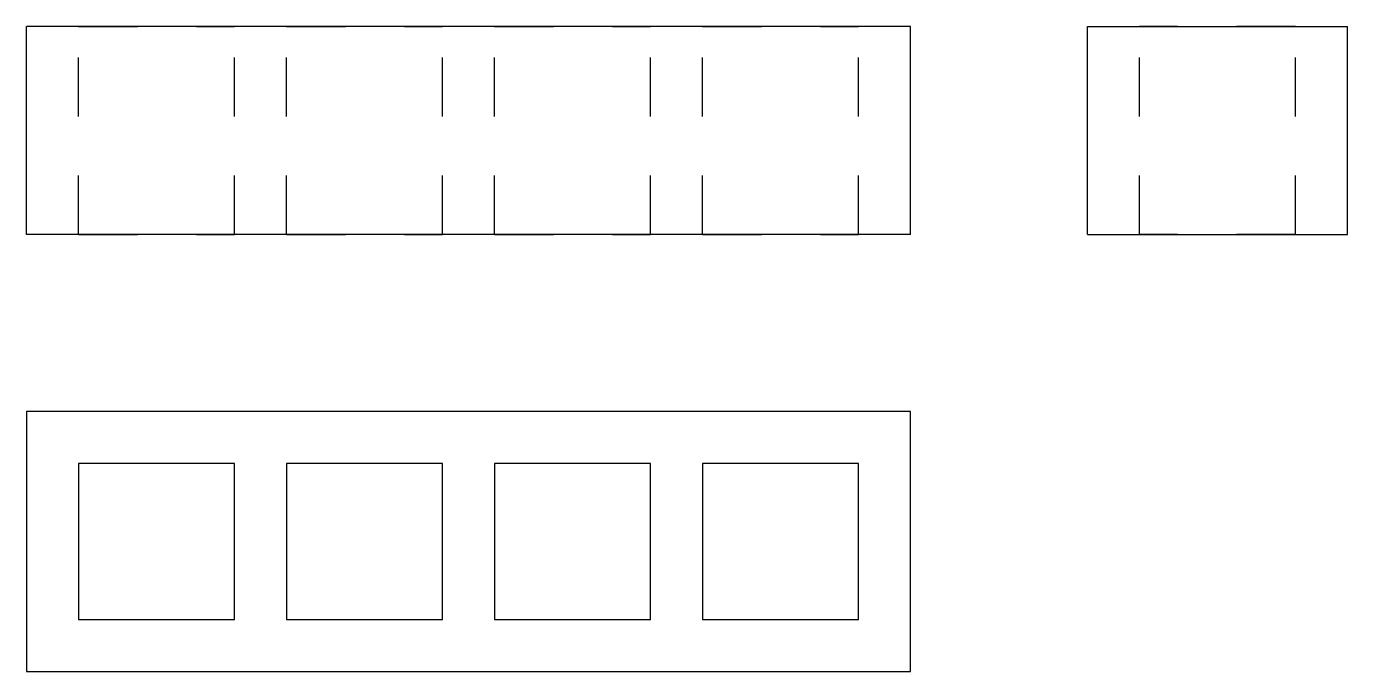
# Model space of a CAD drawing. Extents: x 0 to 2.24, y 0 to 1.09.
import ezdxf

# ---------------------------------------------------------------- set-up
doc = ezdxf.new("R2010")
doc.units = 0
doc.linetypes.add('HIDDEN', pattern=[0.075, 0.050025, -0.024975])
for name, color, linetype in [('FRONT', 7, 'CONTINUOUS'), ('FRONT_HID', 7, 'HIDDEN'), ('LEFT', 7, 'CONTINUOUS'), ('LEFT_HID', 7, 'HIDDEN'), ('TOP', 7, 'CONTINUOUS')]:
    doc.layers.add(name, color=color, linetype=linetype)

msp = doc.modelspace()

# ---------------------------------------------------------------- linework, layer by layer
at = {"layer": 'FRONT'}
for p, q in [((1.5, 1.094118), (0, 1.094118)), ((0, 0.741176), (0, 1.094118)), ((1.5, 0.741176), (1.5, 1.094118)), ((1.5, 0.741176), (0, 0.741176))]:
    msp.add_line(p, q, dxfattribs=at)
at = {"layer": 'FRONT_HID', "linetype": 'HIDDEN'}
for p, q in [((0.088235, 0.741176), (0.088235, 1.094118)), ((0.088235, 1.094118), (0.352941, 1.094118)), ((0.352941, 1.094118), (0.088235, 1.094118)), ((0.088235, 0.741176), (0.088235, 1.094118)), ((0.352941, 0.741176), (0.352941, 1.094118)), ((0.352941, 0.741176), (0.352941, 1.094118)), ((0.441176, 0.741176), (0.441176, 1.094118)), ((0.441176, 1.094118), (0.705882, 1.094118)), ((0.705882, 1.094118), (0.441176, 1.094118)), ((0.441176, 0.741176), (0.441176, 1.094118)), ((0.705882, 0.741176), (0.705882, 1.094118)), ((0.705882, 0.741176), (0.705882, 1.094118)), ((0.794118, 0.741176), (0.794118, 1.094118)), ((0.794118, 1.094118), (1.058824, 1.094118)), ((1.058824, 1.094118), (0.794118, 1.094118)), ((0.794118, 0.741176), (0.794118, 1.094118)), ((1.058824, 0.741176), (1.058824, 1.094118)), ((1.058824, 0.741176), (1.058824, 1.094118)), ((1.147059, 0.741176), (1.147059, 1.094118)), ((1.147059, 1.094118), (1.411765, 1.094118)), ((1.411765, 1.094118), (1.147059, 1.094118)), ((1.147059, 0.741176), (1.147059, 1.094118)), ((1.411765, 0.741176), (1.411765, 1.094118)), ((1.411765, 0.741176), (1.411765, 1.094118)), ((0.088235, 0.741176), (0.352941, 0.741176)), ((0.352941, 0.741176), (0.088235, 0.741176)), ((0.441176, 0.741176), (0.705882, 0.741176)), ((0.705882, 0.741176), (0.441176, 0.741176)), ((0.794118, 0.741176), (1.058824, 0.741176)), ((1.058824, 0.741176), (0.794118, 0.741176)), ((1.147059, 0.741176), (1.411765, 0.741176)), ((1.411765, 0.741176), (1.147059, 0.741176))]:
    msp.add_line(p, q, dxfattribs=at)
at = {"layer": 'LEFT'}
for p, q in [((1.8, 0.741176), (1.8, 1.094118)), ((1.8, 1.094118), (2.241176, 1.094118)), ((2.241176, 0.741176), (2.241176, 1.094118)), ((1.8, 0.741176), (2.241176, 0.741176))]:
    msp.add_line(p, q, dxfattribs=at)
at = {"layer": 'LEFT_HID', "linetype": 'HIDDEN'}
for p, q in [((2.152941, 1.094118), (1.888235, 1.094118)), ((1.888235, 0.741176), (1.888235, 1.094118)), ((1.888235, 0.741176), (1.888235, 1.094118)), ((1.888235, 1.094118), (2.152941, 1.094118)), ((2.152941, 1.094118), (1.888235, 1.094118)), ((1.888235, 0.741176), (1.888235, 1.094118)), ((1.888235, 0.741176), (1.888235, 1.094118)), ((1.888235, 1.094118), (2.152941, 1.094118)), ((2.152941, 1.094118), (1.888235, 1.094118)), ((1.888235, 0.741176), (1.888235, 1.094118)), ((1.888235, 0.741176), (1.888235, 1.094118)), ((1.888235, 1.094118), (2.152941, 1.094118)), ((2.152941, 1.094118), (1.888235, 1.094118)), ((1.888235, 0.741176), (1.888235, 1.094118)), ((1.888235, 0.741176), (1.888235, 1.094118)), ((1.888235, 1.094118), (2.152941, 1.094118)), ((2.152941, 0.741176), (2.152941, 1.094118)), ((2.152941, 0.741176), (2.152941, 1.094118)), ((2.152941, 0.741176), (2.152941, 1.094118)), ((2.152941, 0.741176), (2.152941, 1.094118)), ((2.152941, 0.741176), (2.152941, 1.094118)), ((2.152941, 0.741176), (2.152941, 1.094118)), ((2.152941, 0.741176), (2.152941, 1.094118)), ((2.152941, 0.741176), (2.152941, 1.094118)), ((2.152941, 0.741176), (1.888235, 0.741176)), ((1.888235, 0.741176), (2.152941, 0.741176)), ((2.152941, 0.741176), (1.888235, 0.741176)), ((1.888235, 0.741176), (2.152941, 0.741176)), ((2.152941, 0.741176), (1.888235, 0.741176)), ((1.888235, 0.741176), (2.152941, 0.741176)), ((2.152941, 0.741176), (1.888235, 0.741176)), ((1.888235, 0.741176), (2.152941, 0.741176))]:
    msp.add_line(p, q, dxfattribs=at)
at = {"layer": 'TOP'}
for p, q in [((1.5, 0.441176), (0, 0.441176)), ((0, 0.441176), (0, 0)), ((1.5, 0), (1.5, 0.441176)), ((0.352941, 0.352941), (0.088235, 0.352941)), ((0.088235, 0.352941), (0.088235, 0.088235)), ((0.352941, 0.088235), (0.352941, 0.352941)), ((0.705882, 0.352941), (0.441176, 0.352941)), ((0.441176, 0.352941), (0.441176, 0.088235)), ((0.705882, 0.088235), (0.705882, 0.352941)), ((1.058824, 0.352941), (0.794118, 0.352941)), ((0.794118, 0.352941), (0.794118, 0.088235)), ((1.058824, 0.088235), (1.058824, 0.352941)), ((1.411765, 0.352941), (1.147059, 0.352941)), ((1.147059, 0.352941), (1.147059, 0.088235)), ((1.411765, 0.088235), (1.411765, 0.352941)), ((0.088235, 0.088235), (0.352941, 0.088235)), ((0.441176, 0.088235), (0.705882, 0.088235)), ((0.794118, 0.088235), (1.058824, 0.088235)), ((1.147059, 0.088235), (1.411765, 0.088235)), ((0, 0), (1.5, 0))]:
    msp.add_line(p, q, dxfattribs=at)

doc.saveas('drawing.dxf')
